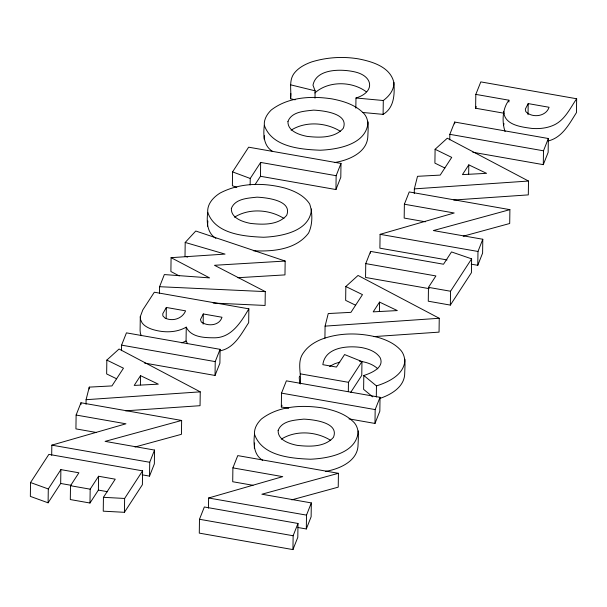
<?xml version="1.0" encoding="UTF-8"?>
<svg xmlns="http://www.w3.org/2000/svg" width="607" height="607" viewBox="0 0 607 607"><rect width="100%" height="100%" fill="white"/><g stroke="black" fill="none" stroke-linecap="round" stroke-linejoin="round"><path stroke-width="0.91" d="M30.54 482.542L30.35 496.389L48.097 502.816L60.677 483.468L60.875 469.621L78.902 472.792L70.503 485.714L70.306 499.561L89.98 503.021L98.387 490.099L98.577 476.252L115.239 479.181L103.44 497.323L103.243 511.177L124.435 512.308L142.387 484.705L142.584 470.857L48.864 454.37L30.54 482.542L48.294 488.961L48.097 502.816M51.686 455.296L51.83 445.136L125.937 423.8L76.118 415.036L75.928 428.883L96.225 432.457M80.951 404.603L80.981 402.76L181.637 420.461L181.447 434.308L134.982 447.002M86.019 404.315L86.088 399.694L89.259 387.122L111.946 385.915L123.471 368.199L106.84 360.088L119.048 349.017L200.249 391.849L200.052 405.696L125.52 410.825M89.229 388.966L89.259 387.122M89.98 503.021L90.177 489.174L98.577 476.252M106.84 360.088L106.65 373.935L116.627 378.806M121.499 350.679L121.582 345.14L126.438 332.864L220.091 349.329L219.901 363.176L215.037 375.46L144.565 363.069M124.435 512.308L124.632 498.453L142.584 470.857M220.402 350.763C234.59 347.894 241.411 333.615 248.673 322.689L248.862 308.842L154.322 292.217L142.804 309.927L140.293 316.619L140.096 330.474L140.399 333.547L141.401 335.717M140.414 384.899L140.543 375.665L158.328 384.155L134.2 385.422L140.543 375.665M142.076 474.818L149.534 476.123L149.724 462.276L154.542 450.068L105.117 441.372L181.637 420.461M154.542 450.068L154.345 463.915L149.534 476.123M159.489 293.173L159.58 286.709L164.345 274.569L209.567 277.885L171.083 257.664L170.893 271.511L179.255 275.904M166.181 318.538L166.333 307.461L185.598 310.852C182.282 318.804 172.525 321.756 164.975 318.038L162.881 315.898L162.775 313.72L166.333 307.461M237.838 277.725L284.971 274.895L285.161 261.048L195.765 231.017L185.203 242.451L185.006 256.298L187.722 257.087M187.616 343.721L186.061 341.005L186.25 327.158C176.227 332.833 164.156 332.818 153.321 329.684A24.584 12.444 0.8 0 1 141.932 322.59L140.589 319.699L140.293 316.619M199.483 519.273L199.286 533.121L292.946 549.593L297.802 537.309L297.991 523.462L204.339 506.989L199.483 519.273L293.135 535.746L297.991 523.462M203.148 324.115L203.284 313.963L221.987 317.249C219.446 325.838 207.67 326.604 201.327 322.029L200.454 319.578L203.284 313.963M215.895 238.376C206.866 232.83 206.57 221.714 207.723 212.313C207.078 203.884 213.482 197.085 220.212 192.988C240.023 182.654 263.779 182.449 285.032 188.102C294.471 190.97 304.13 195.446 309.684 203.982C312.666 213.072 312.757 224.264 308.599 233.012C296.041 249.758 272.626 251.784 253.286 250.744M208.467 508.142L208.611 497.99L282.718 476.647L232.898 467.883L232.709 481.73L253.005 485.304M215.037 375.46L215.235 361.613L220.091 349.329M255.001 184.672L260.464 176.28L335.944 189.551L340.8 177.274L340.99 163.427L248.642 147.182L232.572 171.895L232.382 185.742L236.798 187.381M250.145 184.923L250.236 178.458L260.653 162.433L336.141 175.704L340.99 163.427M262.687 460.341C253.658 454.802 253.362 443.687 254.515 434.278C253.999 428.33 257.292 423.071 261.374 419.05C278.347 405.901 301.641 404.725 322.12 407.874C333.076 409.968 344.306 413.337 352.644 421.106C359.723 427.062 358.358 436.539 358.054 444.756C357.948 461.183 339.336 469.105 325.435 471.411M260.464 176.28L260.653 162.433M272.49 151.348C263.468 145.809 263.165 134.693 264.318 125.285C263.81 119.336 267.095 114.078 271.185 110.057C288.15 96.908 311.444 95.739 331.93 98.88C342.879 100.974 354.109 104.343 362.447 112.113C369.534 118.069 368.168 127.546 367.857 135.763C367.675 152.554 348.501 160.385 334.305 162.585M285.161 261.048L214.468 265.289L265.282 291.61L265.092 305.458L213.186 303.052M288.742 408.283L281.329 406.978L281.519 393.131L286.383 380.847L380.035 397.319L379.838 411.167L374.982 423.451L349.017 418.883M295.101 99.821L290.601 98.729C291.519 90.542 288.795 81.444 293.568 74.122C297.923 67.946 304.76 64.388 311.717 61.906C326.832 57.27 342.978 56.261 358.555 58.894C372.319 61.588 390.218 66.869 393.86 82.4C394.755 94.002 394.391 107.72 383.1 114.366L362.379 112.447M292.946 549.593L293.135 535.746M300.275 384.026C301.603 373.404 296.436 361.757 303.72 352.424C307.886 346.4 314.16 342.401 320.792 339.571C339.351 332.348 360.103 332.537 379.155 337.727C386.697 340.064 394.064 343.433 399.694 349.124C406.394 355.414 404.93 364.853 404.71 373.1C404.831 386.651 391.196 394.709 379.792 398.442M297.923 527.506L306.315 528.97L306.505 515.123L311.323 502.915L261.898 494.219L338.425 473.308L338.228 487.155L291.77 499.857M315.003 98.19L315.109 90.807L312.984 85.2C316.293 68.03 342.697 68.849 355.732 72.127C373.48 76.588 374.921 92.332 355.975 97.993L355.831 108.145M311.323 502.915L311.125 516.762L306.315 528.97M324.92 338.129L325.086 326.126L328.258 313.546L350.945 312.347L362.47 294.63L345.838 286.512L358.047 275.449L439.248 318.28L439.051 332.128L373.95 336.604M335.944 189.551L336.141 175.704M345.838 286.512L345.649 300.366L355.626 305.23M348.327 391.553L348.456 382.319L361.962 361.552L344.579 354.556L336.445 367.068L322.848 364.678C325.064 347.174 347.515 345.474 361.37 347.523C368.426 348.866 376.052 351.423 380.164 357.728C384.762 367.614 370.976 373.191 363.813 375.498L363.616 389.353L372.751 396.864M361.962 361.552L361.764 375.399L350.763 392.319M365.755 263.613L435.894 275.942L428.466 287.361L428.276 301.209L450.348 305.093L471.419 272.695L471.616 258.848L451.509 251.928L443.512 264.227L370.566 251.397L365.755 263.613L365.558 277.46L429.24 288.659M370.543 253.248L370.566 251.397M374.982 423.451L375.172 409.596L380.035 397.319M376.302 396.986L376.461 385.908L363.813 375.498M425.401 221.805L404.179 218.072L404.376 204.225L454.188 212.989L380.088 234.332L379.891 248.18L447.018 259.925M379.413 311.33L379.542 302.096L397.327 310.579L373.199 311.854L379.542 302.096M383.1 114.366L383.298 100.512C389.079 96.255 394.254 89.98 393.86 82.4M414.278 193.504L414.338 188.883L417.51 176.311L440.204 175.104L451.722 157.388L435.098 149.276L447.298 138.206L528.5 181.038L528.31 194.885L453.77 200.014M435.098 149.276L434.9 163.124L444.878 167.995M449.757 139.868L449.833 134.329L454.689 122.053L548.349 138.517L548.151 152.365L543.295 164.649L472.823 152.258M450.348 305.093L450.546 291.246L471.616 258.848M454.666 123.896L454.689 122.053M468.665 174.088L468.794 164.861L486.579 173.344L462.451 174.611L468.794 164.861M504.136 113.251L475.615 108.236L475.812 94.389L480.805 81.899L576.65 98.751L576.46 112.599C569.381 123.707 562.431 137.349 548.523 140.877M471.26 264.174L477.785 265.312L477.982 251.465L482.793 239.257L433.368 230.561L509.895 209.65L509.705 223.497L463.24 236.191M482.793 239.257L482.603 253.104L477.785 265.312M505.077 131.567C501.807 121.931 502.323 108.623 508.932 100.208L475.812 94.389M508.901 102.059L508.932 100.208M528.037 114.677L528.196 103.6L549.077 107.272C546.05 116.635 532.127 118.319 525.799 111.605L525.313 109.116L528.196 103.6M543.295 164.649L543.485 150.802L548.349 138.517M290.601 98.729L290.821 93.455M311.452 208.937C310.283 231.404 281.405 236.487 263.537 237.254C243.915 236.419 215.295 234.112 207.723 212.313M368.047 121.908C366.878 144.375 338.008 149.466 320.132 150.225C300.511 149.398 271.89 147.091 264.318 125.285M358.244 430.902C357.075 453.368 328.197 458.46 310.329 459.218C290.707 458.391 262.087 456.085 254.515 434.278M207.526 226.161L207.86 221.001M264.128 139.132L264.349 135.695M254.318 448.125L254.652 442.966M404.899 359.253C404.899 374.329 388.852 382 376.461 385.908M299.585 376.112L299.221 377.706L299.767 383.169M503.598 125.3L504.015 123.646M76.118 415.036L80.981 402.76M232.898 467.883L237.762 455.607L338.425 473.308M281.329 406.978L282.02 405.226M404.376 204.225L409.232 191.949L509.895 209.65M475.615 108.236L476.283 106.566M48.294 488.961L60.875 469.621M248.862 308.842C241.267 321.657 231.866 337.446 215.007 337.803C204.999 337.773 191.182 337.606 186.25 327.158M576.65 98.751C570.193 108.129 565.094 119.655 554.29 124.89C547.332 128.176 539.524 129.018 531.922 128.426C521.519 127.007 504.06 125.088 503.787 111.453M314.858 92.97C328.228 80.739 351.946 81.042 366.203 91.725M329.586 366.423L334.829 363.684L339.708 362.167M291.087 130.186C305.678 120.952 326.202 122.379 340.535 131.423M234.492 217.215C249.082 207.973 269.607 209.4 283.932 218.444M281.284 439.18C295.875 429.946 316.399 431.372 330.724 440.409M181.781 342.894L186.061 341.005M414.338 188.883L528.5 181.038M325.086 326.126L439.248 318.28M86.088 399.694L200.249 391.849M171.083 257.664L225.038 254.098L185.203 242.451M159.58 286.709L265.282 291.61M103.44 497.323L124.632 498.453M355.975 97.993L383.298 100.512M359.382 361.15C366.029 362.038 372.857 364.117 377.827 368.828M380.088 234.332L477.982 251.465M51.83 445.136L149.724 462.276M208.611 497.99L306.505 515.123M449.833 134.329L543.485 150.802M428.466 287.361L450.546 291.246M300.419 373.866L348.456 382.319M121.582 345.14L215.235 361.613M281.519 393.131L375.172 409.596M60.677 483.468L71.497 485.372M98.387 490.099L107.644 491.723M70.503 485.714L90.177 489.174M290.799 84.874L315.109 90.807M232.572 171.895L250.236 178.458M231.358 208.436C230.865 218.11 242.762 221.896 250.479 223.399C262.528 224.749 277.93 225.394 286.671 215.356C292.733 200.34 266.374 197.624 257.011 197.154C248.134 198.178 235.205 198.519 231.358 208.436M278.15 430.401C277.657 440.075 289.554 443.869 297.271 445.371C309.32 446.722 324.722 447.359 333.463 437.321C339.525 422.313 313.166 419.589 303.803 419.118C294.926 420.15 281.997 420.484 278.15 430.401M287.961 121.408C287.46 131.082 299.357 134.875 307.074 136.378C319.123 137.728 334.533 138.366 343.266 128.335C349.329 113.319 322.97 110.595 313.614 110.125C304.729 111.157 291.808 111.491 287.961 121.408"/></g></svg>
